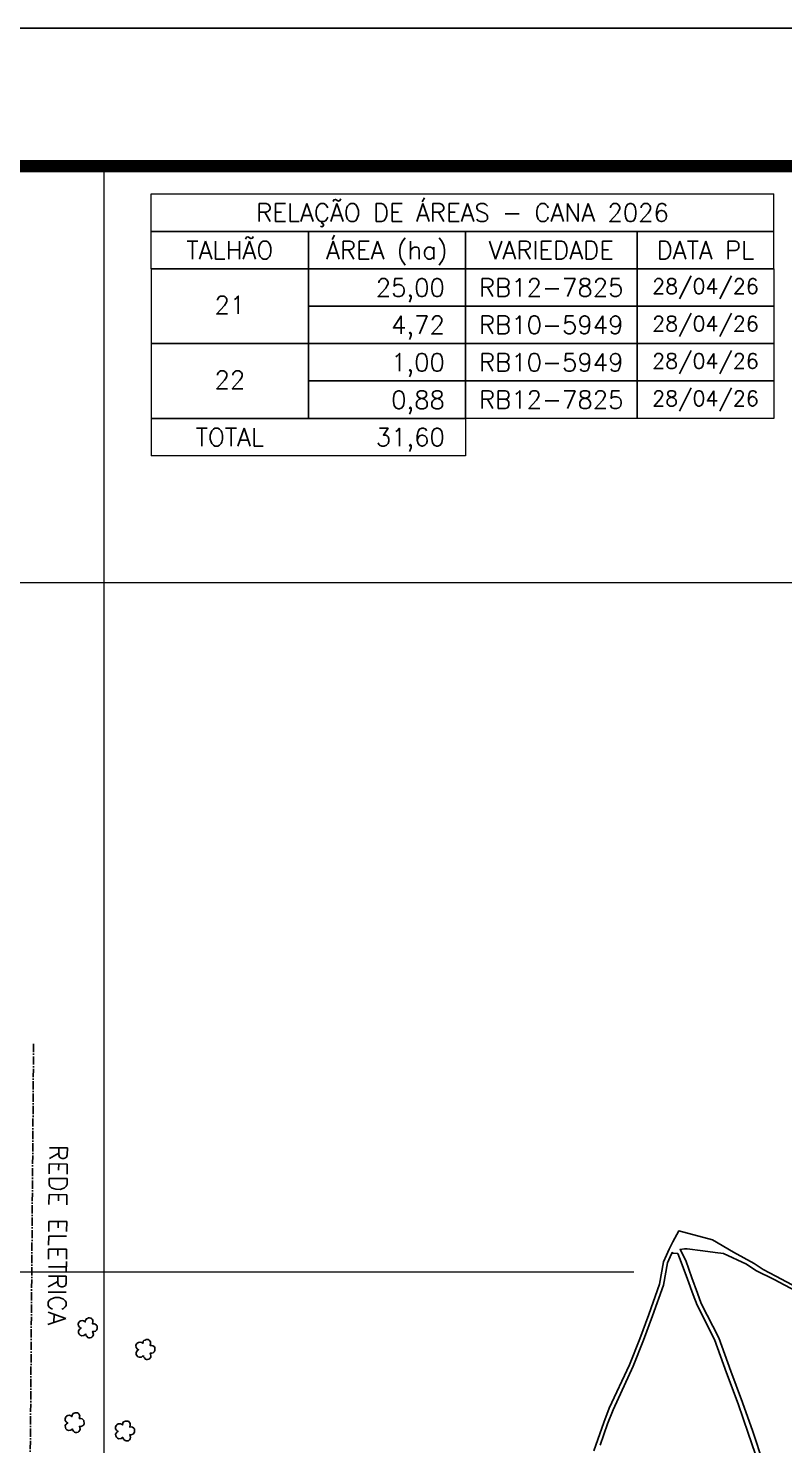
# Model space of a CAD drawing. Extents: x 725222 to 727322, y 7821032 to 7824002.
# Drawn here: x 725945 to 726493, y 7822974 to 7824002 of the extents above; entities that cross this region are included whole.
import ezdxf
from ezdxf.enums import TextEntityAlignment as Align

# ---------------------------------------------------------------- set-up
doc = ezdxf.new("R2010")
doc.units = 0
doc.header["$MEASUREMENT"] = 0
for name, pattern in [('CENTER2', [1.125, 0.75, -0.125, 0.125, -0.125]), ('CONTINUO', [0]), ('LIN0', [0])]:
    doc.linetypes.add(name, pattern=pattern)
for name, color, linetype, lineweight in [('0114001243', 1, 'Continuous', 25), ('MALHA', 8, 'Continuous', 9), ('TEXTO_DIVERSOS', 7, 'Continuous', 5)]:
    doc.layers.add(name, color=color, linetype=linetype, lineweight=lineweight)
for name, color, linetype in [('0114001243019', 5, 'Continuous'), ('0114001243020', 5, 'Continuous'), ('_SIMBOLO ARVORE', 118, 'Continuous'), ('MARGEM', 7, 'CONTINUO'), ('QUADRO_DE_AREAS_CANA_2023', 7, 'Continuous'), ('REDE_DE_LUZ', 6, 'Continuous')]:
    doc.layers.add(name, color=color, linetype=linetype)
doc.styles.add('Simplex', font='simplex.shx')

msp = doc.modelspace()

# ---------------------------------------------------------------- linework, layer by layer
at = {"layer": '0114001243'}
msp.add_lwpolyline([(726752.9, 7822952.6), (726704.1, 7822979.3), (726675.1, 7822995.1), (726616, 7823027.5), (726590, 7823041.2), (726565.2, 7823054.9), (726510.4, 7823084.4), (726487.3, 7823096.8), (726478, 7823101.5), (726471.5, 7823105.9), (726456.5, 7823114.1), (726441.3, 7823123.2), (726416.8, 7823129.6), (726412.6, 7823121.6), (726409.8, 7823116.4), (726408, 7823111.9), (726405.8, 7823107.2), (726402.9, 7823090.9), (726395.1, 7823069), (726388.6, 7823051.3), (726381.1, 7823032.5), (726366.5, 7823000.9), (726362.5, 7822990.5), (726355.2, 7822970)], dxfattribs=at)
at = {"layer": '0114001243019'}
msp.add_lwpolyline([(726359.8, 7822974.1), (726365.3, 7822989.5), (726369.3, 7822999.8), (726383.8, 7823031.4), (726391.4, 7823050.3), (726397.9, 7823068), (726405.8, 7823090.1), (726408.7, 7823106.3), (726410.7, 7823110.7), (726412, 7823113.8), (726412, 7823113.8), (726412.7, 7823113.5), (726416.1, 7823113.1), (726418.7, 7823106.8), (726423.1, 7823094.5), (726427.3, 7823083.1), (726430.1, 7823075.6), (726442.8, 7823050.8), (726451.5, 7823026.6), (726459.9, 7823004.1), (726467.2, 7822982.9), (726474.9, 7822960.3)], dxfattribs=at)
at = {"layer": '0114001243020'}
msp.add_lwpolyline([(726509.2, 7823082), (726486.1, 7823094.3), (726472.8, 7823100.8), (726465.9, 7823105.4), (726449.4, 7823113.1), (726443.2, 7823114), (726434.2, 7823115.1), (726423, 7823116.5), (726420.9, 7823116.5), (726417.8, 7823116.1), (726421.9, 7823108), (726426.3, 7823095.6), (726430.5, 7823084.3), (726433.2, 7823077), (726445.9, 7823052.1), (726454.7, 7823027.8), (726463.1, 7823005.2), (726470.5, 7822984), (726478.1, 7822961.4)], dxfattribs=at)
at = {"layer": '_SIMBOLO ARVORE', "linetype": 'CONTINUO'}
for points in [[(725986.8, 7823054.7, 0), (725985.6, 7823053.7, 0), (725984, 7823053.5, 0), (725982.9, 7823054, 0), (725982.1, 7823054.7, 0), (725981.7, 7823055.6, 0), (725981.7, 7823057, 0), (725982.1, 7823057.8, 0), (725982.5, 7823058.4, 0), (725983.5, 7823059.1, 0), (725982.9, 7823059.2, 0), (725982.3, 7823059.7, 0), (725981.6, 7823060.8, 0), (725981.5, 7823062, 0), (725982, 7823063.3, 0), (725982.5, 7823063.8, 0), (725983.4, 7823064.4, 0), (725984.4, 7823064.5, 0), (725985.2, 7823064.4, 0), (725985.8, 7823064.1, 0), (725986.5, 7823063.5, 0), (725986.7, 7823064.7, 0), (725986.9, 7823065.1, 0), (725987.4, 7823065.8, 0), (725988.1, 7823066, 0), (725988.9, 7823066.4, 0), (725989.7, 7823066.4, 0), (725990.5, 7823066.3, 0), (725991.1, 7823066, 0), (725991.6, 7823065.5, 0), (725992, 7823064.7, 0), (725992.1, 7823063.8, 0), (725991.8, 7823062.2, 0), (725992.9, 7823062.2, 0), (725993.8, 7823061.9, 0), (725994.7, 7823061.3, 0), (725995.2, 7823060.7, 0), (725995.3, 7823058.5, 0), (725994.8, 7823057.5, 0), (725994.1, 7823056.8, 0), (725992.9, 7823056.5, 0), (725991.9, 7823056.6, 0), (725992.5, 7823054.5, 0), (725992.2, 7823053.6, 0), (725991.6, 7823052.8, 0), (725991, 7823052.3, 0), (725990, 7823052, 0), (725989.1, 7823052.1, 0), (725988.4, 7823052.3, 0), (725987.6, 7823053.1, 0), (725987, 7823053.8, 0), (725986.9, 7823054.9, 0)], [(726028.6, 7823039.1, 0), (726027.4, 7823038, 0), (726025.8, 7823037.9, 0), (726024.7, 7823038.3, 0), (726023.9, 7823039.1, 0), (726023.5, 7823040, 0), (726023.4, 7823041.3, 0), (726023.9, 7823042.2, 0), (726024.3, 7823042.8, 0), (726025.2, 7823043.4, 0), (726024.7, 7823043.6, 0), (726024.1, 7823044.1, 0), (726023.4, 7823045.1, 0), (726023.3, 7823046.4, 0), (726023.8, 7823047.7, 0), (726024.3, 7823048.2, 0), (726025.2, 7823048.7, 0), (726026.2, 7823048.9, 0), (726027, 7823048.7, 0), (726027.6, 7823048.5, 0), (726028.3, 7823047.9, 0), (726028.5, 7823049, 0), (726028.6, 7823049.5, 0), (726029.1, 7823050.1, 0), (726029.9, 7823050.4, 0), (726030.6, 7823050.7, 0), (726031.5, 7823050.8, 0), (726032.2, 7823050.7, 0), (726032.9, 7823050.3, 0), (726033.3, 7823049.8, 0), (726033.8, 7823049, 0), (726033.9, 7823048.1, 0), (726033.5, 7823046.5, 0), (726034.7, 7823046.5, 0), (726035.6, 7823046.3, 0), (726036.5, 7823045.6, 0), (726037, 7823045, 0), (726037.1, 7823042.8, 0), (726036.6, 7823041.8, 0), (726035.9, 7823041.2, 0), (726034.7, 7823040.8, 0), (726033.7, 7823040.9, 0), (726034.2, 7823038.9, 0), (726034, 7823038, 0), (726033.4, 7823037.1, 0), (726032.7, 7823036.6, 0), (726031.8, 7823036.4, 0), (726030.9, 7823036.4, 0), (726030.2, 7823036.6, 0), (726029.4, 7823037.4, 0), (726028.8, 7823038.1, 0), (726028.7, 7823039.2, 0)], [(725977.3, 7822986, 0), (725976, 7822985, 0), (725974.4, 7822984.8, 0), (725973.3, 7822985.2, 0), (725972.5, 7822986, 0), (725972.2, 7822986.9, 0), (725972.1, 7822988.3, 0), (725972.5, 7822989.1, 0), (725973, 7822989.7, 0), (725973.9, 7822990.3, 0), (725973.3, 7822990.5, 0), (725972.7, 7822991, 0), (725972.1, 7822992, 0), (725971.9, 7822993.3, 0), (725972.4, 7822994.6, 0), (725972.9, 7822995.1, 0), (725973.9, 7822995.7, 0), (725974.8, 7822995.8, 0), (725975.6, 7822995.7, 0), (725976.2, 7822995.4, 0), (725976.9, 7822994.8, 0), (725977.1, 7822995.9, 0), (725977.3, 7822996.4, 0), (725977.8, 7822997.1, 0), (725978.5, 7822997.3, 0), (725979.3, 7822997.7, 0), (725980.1, 7822997.7, 0), (725980.9, 7822997.6, 0), (725981.5, 7822997.3, 0), (725982, 7822996.8, 0), (725982.4, 7822996, 0), (725982.6, 7822995.1, 0), (725982.2, 7822993.4, 0), (725983.3, 7822993.5, 0), (725984.3, 7822993.2, 0), (725985.1, 7822992.5, 0), (725985.6, 7822992, 0), (725985.8, 7822989.7, 0), (725985.2, 7822988.7, 0), (725984.5, 7822988.1, 0), (725983.4, 7822987.8, 0), (725982.4, 7822987.9, 0), (725982.9, 7822985.8, 0), (725982.6, 7822984.9, 0), (725982, 7822984.1, 0), (725981.4, 7822983.5, 0), (725980.4, 7822983.3, 0), (725979.5, 7822983.4, 0), (725978.8, 7822983.6, 0), (725978, 7822984.3, 0), (725977.5, 7822985.1, 0), (725977.3, 7822986.1, 0)], [(726013.8, 7822979.9, 0), (726012.6, 7822978.9, 0), (726011, 7822978.7, 0), (726009.9, 7822979.1, 0), (726009.1, 7822979.9, 0), (726008.7, 7822980.8, 0), (726008.6, 7822982.2, 0), (726009.1, 7822983, 0), (726009.5, 7822983.6, 0), (726010.4, 7822984.2, 0), (726009.9, 7822984.4, 0), (726009.3, 7822984.9, 0), (726008.6, 7822986, 0), (726008.5, 7822987.2, 0), (726009, 7822988.5, 0), (726009.5, 7822989, 0), (726010.4, 7822989.6, 0), (726011.4, 7822989.7, 0), (726012.2, 7822989.6, 0), (726012.8, 7822989.3, 0), (726013.5, 7822988.7, 0), (726013.7, 7822989.9, 0), (726013.8, 7822990.3, 0), (726014.4, 7822991, 0), (726015.1, 7822991.2, 0), (726015.8, 7822991.6, 0), (726016.7, 7822991.6, 0), (726017.4, 7822991.5, 0), (726018.1, 7822991.2, 0), (726018.6, 7822990.7, 0), (726019, 7822989.9, 0), (726019.1, 7822989, 0), (726018.8, 7822987.3, 0), (726019.9, 7822987.4, 0), (726020.8, 7822987.1, 0), (726021.7, 7822986.4, 0), (726022.2, 7822985.9, 0), (726022.3, 7822983.7, 0), (726021.8, 7822982.7, 0), (726021.1, 7822982, 0), (726019.9, 7822981.7, 0), (726018.9, 7822981.8, 0), (726019.4, 7822979.7, 0), (726019.2, 7822978.8, 0), (726018.6, 7822978, 0), (726017.9, 7822977.4, 0), (726017, 7822977.2, 0), (726016.1, 7822977.3, 0), (726015.4, 7822977.5, 0), (726014.6, 7822978.3, 0), (726014, 7822979, 0), (726013.9, 7822980, 0)]]:
    msp.add_polyline3d(points, dxfattribs=at)
at = {"layer": 'MALHA', "linetype": 'ByBlock'}
for points in [[(726000, 7823902), (726000, 7822871.8)], [(725751, 7823600), (726524.9, 7823600)], [(725855.1, 7823100), (726384.2, 7823100)]]:
    msp.add_lwpolyline(points, dxfattribs=at)
at = {"layer": 'MARGEM', "color": 174, "linetype": 'LIN0', "flags": 128}
msp.add_lwpolyline([(727321.6, 7821032), (727321.6, 7824002), (725221.6, 7824002), (725221.6, 7821032)], close=True, dxfattribs=at)
at = {"layer": 'MARGEM', "color": 174, "linetype": 'LIN0', "const_width": 9.09, "flags": 128}
msp.add_lwpolyline([(727221.6, 7821366.4), (727221.6, 7823902), (725321.6, 7823902), (725321.6, 7821366.4)], close=True, dxfattribs=at)
at = {"layer": 'QUADRO_DE_AREAS_CANA_2023', "color": 174, "linetype": 'ByBlock', "lineweight": 0}
for p, q in [((726034.4, 7823827.6), (726034.4, 7823881.9)), ((726034.4, 7823881.9), (726485.8, 7823881.9)), ((726485.8, 7823827.6), (726485.8, 7823881.9)), ((726034.4, 7823827.6), (726034.4, 7823691.9)), ((726485.8, 7823827.6), (726485.8, 7823719)), ((726262.2, 7823719), (726262.2, 7823691.9)), ((726485.8, 7823719), (726262.2, 7823719)), ((726262.2, 7823691.9), (726034.4, 7823691.9))]:
    msp.add_line(p, q, dxfattribs=at)
at = {"layer": 'QUADRO_DE_AREAS_CANA_2023', "linetype": 'Continuous'}
for p, q in [((726485.8, 7823854.7), (726034.4, 7823854.7)), ((726148.3, 7823854.7), (726148.3, 7823719)), ((726262.2, 7823854.7), (726262.2, 7823719)), ((726386.7, 7823854.7), (726386.7, 7823719)), ((726485.8, 7823827.6), (726034.4, 7823827.6)), ((726485.8, 7823800.4), (726148.3, 7823800.4)), ((726485.8, 7823773.3), (726034.4, 7823773.3)), ((726485.8, 7823746.2), (726148.3, 7823746.2))]:
    msp.add_line(p, q, dxfattribs=at)
msp.add_lwpolyline([(726262.2, 7823719), (726034.4, 7823719)], dxfattribs=at)
at = {"layer": 'REDE_DE_LUZ', "linetype": 'CENTER2', "ltscale": 8}
msp.add_lwpolyline([(725949.1, 7823265.2), (725946.6, 7822954.7), (725941.7, 7822893.2), (725942.5, 7822830.9), (725938.4, 7822765.1), (725936.4, 7822653.5), (725934.4, 7822541.9), (725931.7, 7822415), (725929, 7822288.9), (725928.7, 7822165.9), (725925.5, 7822033.1), (726037, 7822014), (726147.5, 7821996.7), (726260.4, 7821976.3)], dxfattribs=at)

# ---------------------------------------------------------------- texts
at = {"layer": 'QUADRO_DE_AREAS_CANA_2023', "linetype": 'Continuous', "style": 'Simplex'}
for s, height, p in [('RELAÇÃO DE ÁREAS - CANA 2026', 13, (726260.1, 7823868.3)), ('TALHÃO', 13, (726091.4, 7823841.1)), ('ÁREA (ha)', 13, (726205.2, 7823841.1)), ('VARIEDADE', 13, (726324.4, 7823841.1)), ('DATA PL', 13, (726436.2, 7823841.1)), ('RB12-7825', 13, (726324.4, 7823814)), ('28/04/26', 11, (726436.2, 7823814.9)), ('21', 13, (726091.4, 7823801.3)), ('28/04/26', 11, (726436.2, 7823787.7)), ('RB10-5949', 13, (726324.4, 7823786.9)), ('RB10-5949', 13, (726324.4, 7823759.7)), ('28/04/26', 11, (726436.2, 7823760.6)), ('22', 13, (726091.4, 7823747)), ('RB12-7825', 13, (726324.4, 7823732.6)), ('28/04/26', 11, (726436.2, 7823733.5)), ('TOTAL', 13, (726091.4, 7823705.4))]:
    msp.add_text(s, height=height, dxfattribs=at).set_placement(p, align=Align.MIDDLE_CENTER)
for s, p in [('25,00', (726247.3, 7823807.4)), ('4,72', (726247.3, 7823780.3)), ('1,00', (726247.3, 7823753.2)), ('0,88', (726247.3, 7823726)), ('31,60', (726247.3, 7823698.9))]:
    msp.add_text(s, height=13, dxfattribs=at).set_placement(p, align=Align.RIGHT)
at = {"layer": 'TEXTO_DIVERSOS', "linetype": 'Continuous', "style": 'Simplex'}
msp.add_text('REDE ELETRICA', height=13, rotation=269.52, dxfattribs=at).set_placement((725960.6, 7823192.1))

doc.saveas('drawing.dxf')
